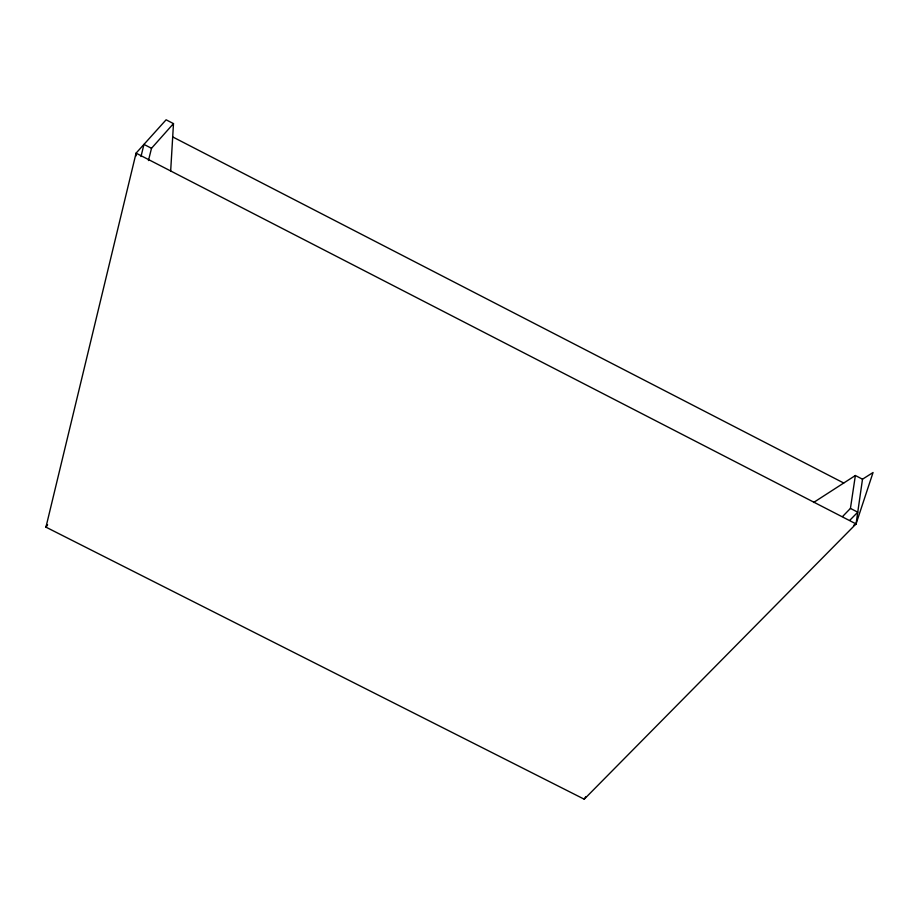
<?xml version="1.0" encoding="UTF-8"?>
<svg xmlns="http://www.w3.org/2000/svg" width="919" height="919" viewBox="0 0 919 919"><rect width="100%" height="100%" fill="white"/><g stroke="black" fill="none" stroke-linecap="round" stroke-linejoin="round"><path stroke-width="1.38" d="M136.023 155.92L136.069 153.151L166.109 119.803L173.484 123.605L170.658 171.141M856.06 523.922L862.504 479.201L873.05 472.515L856.06 523.922L584.22 799.197L45.95 527.15L136.069 153.151L856.06 523.922L853.682 525.3M842.597 516.501L850.431 508.414L855.371 475.514L862.504 479.201M140.986 156.529L143.961 144.398L151.509 148.292L173.484 123.605M148.441 160.561L151.509 148.292M47.099 524.588L45.95 527.15L47.616 524.852M584.22 799.197L585.702 796.739M849.972 520.12L857.749 512.182L850.431 508.414M813.591 502.486L855.371 475.514M172.692 136.92L843.745 483.026"/></g></svg>
